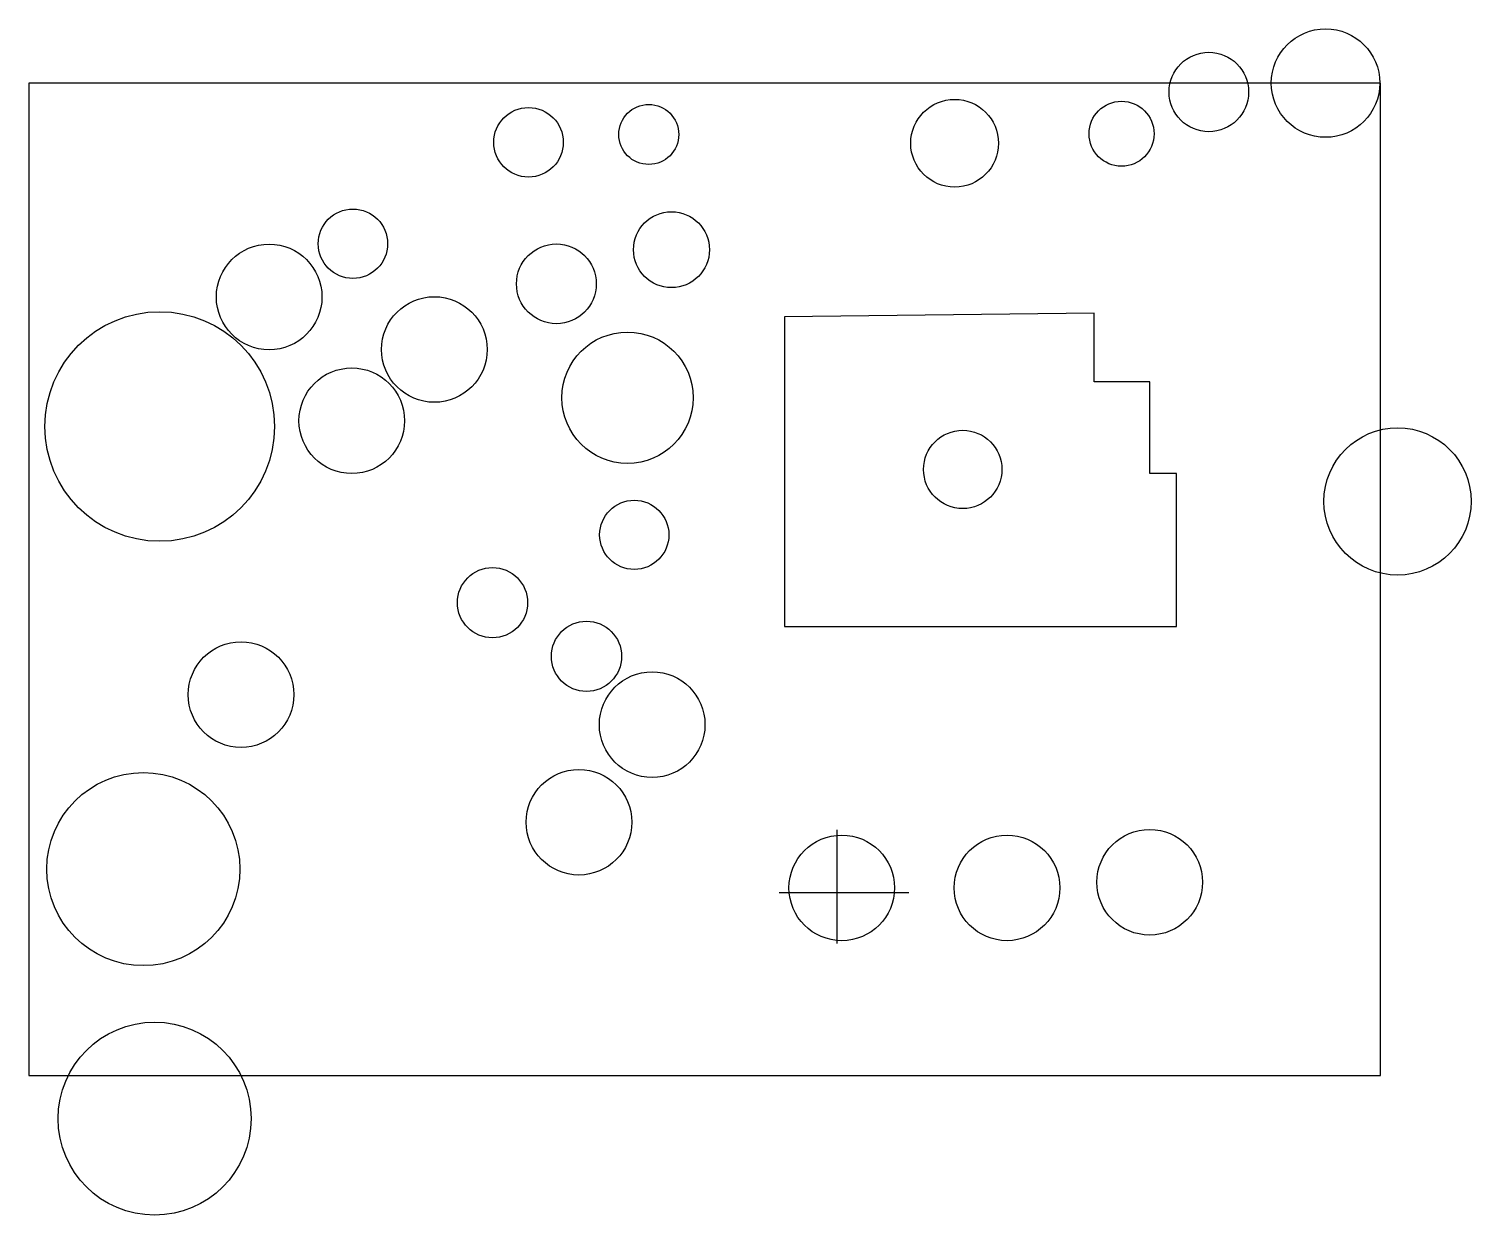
# Model space of a CAD drawing. Header units: millimetres. Extents: x 0.23 to 0.802, y 0.062 to 0.532.
import ezdxf

# ---------------------------------------------------------------- set-up
doc = ezdxf.new("R2010")
doc.units = ezdxf.units.MM
for name, color, linetype in [('house', 6, 'Continuous'), ('plotboundary', 5, 'Continuous'), ('trees', 3, 'Continuous')]:
    doc.layers.add(name, color=color, linetype=linetype)

msp = doc.modelspace()

# ---------------------------------------------------------------- linework, layer by layer
at = {"layer": 'house'}
for p, q in [((0.65247, 0.41933), (0.52964, 0.41781)), ((0.52964, 0.41781), (0.52964, 0.29507)), ((0.65247, 0.39205), (0.65247, 0.41933)), ((0.67446, 0.39205), (0.65247, 0.39205)), ((0.67446, 0.35568), (0.67446, 0.39205)), ((0.68507, 0.35568), (0.67446, 0.35568)), ((0.68507, 0.29507), (0.68507, 0.35568)), ((0.52964, 0.29507), (0.68507, 0.29507))]:
    msp.add_line(p, q, dxfattribs=at)
msp.add_circle((0.6003, 0.35733), 0.01553, dxfattribs=at)
at = {"layer": 'plotboundary'}
msp.add_lwpolyline([(0.23005, 0.11703), (0.76599, 0.11703), (0.76599, 0.51052), (0.23005, 0.51052)], close=True, dxfattribs=at)
at = {"layer": 'trees'}
for p, q in [((0.55036, 0.2144), (0.55036, 0.16938)), ((0.5275, 0.18954), (0.57893, 0.18954))]:
    msp.add_line(p, q, dxfattribs=at)
for centre, radius in [((0.74416, 0.51052), 0.02151), ((0.69788, 0.50698), 0.01577), ((0.59709, 0.48666), 0.0174), ((0.66327, 0.49043), 0.01289), ((0.42815, 0.48705), 0.01379), ((0.47583, 0.49015), 0.0119), ((0.35852, 0.44681), 0.01377), ((0.48483, 0.44446), 0.01506), ((0.32533, 0.42572), 0.02094), ((0.43921, 0.43092), 0.01582), ((0.39082, 0.40489), 0.02094), ((0.28194, 0.37435), 0.04553), ((0.46741, 0.38577), 0.02603), ((0.35808, 0.37663), 0.02094), ((0.77269, 0.34464), 0.02919), ((0.47007, 0.33139), 0.01372), ((0.41388, 0.3045), 0.01392), ((0.45113, 0.28322), 0.01392), ((0.31416, 0.26803), 0.02094), ((0.47718, 0.25613), 0.02094), ((0.27544, 0.19885), 0.03827), ((0.44814, 0.21745), 0.02094), ((0.55235, 0.19141), 0.02094), ((0.61786, 0.19141), 0.02094), ((0.67443, 0.19365), 0.02094), ((0.27991, 0.09992), 0.03827)]:
    msp.add_circle(centre, radius, dxfattribs=at)

doc.saveas('drawing.dxf')
